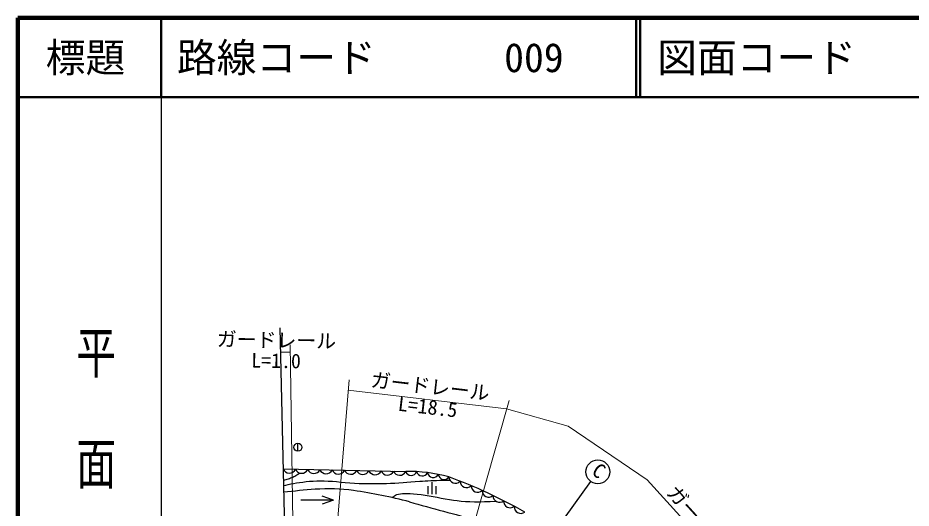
# Model space of a CAD drawing. Units: millimetres, scale not verified. Extents: x 40000 to 680000, y 20000 to 380000.
# Drawn here: x 40000 to 152313, y 318284 to 380000 of the extents above; entities that cross this region are included whole.
import ezdxf
from ezdxf.enums import TextEntityAlignment as Align

# ---------------------------------------------------------------- set-up
doc = ezdxf.new("R2010")
doc.units = ezdxf.units.MM
doc.header["$LTSCALE"] = 1000
for name, color, linetype, lineweight in [('M-BGD', 7, 'Continuous', 25), ('M-BMK-SRVR', 3, 'Continuous', 25), ('M-STR-HTXT', 7, 'Continuous', 13), ('M-STR-STRC', 7, 'Continuous', 25), ('M-TTL', 2, 'Continuous', 140), ('M-TTL-BAND', 7, 'Continuous', 25), ('M-TTL-LINE', 7, 'Continuous', 50)]:
    doc.layers.add(name, color=color, linetype=linetype, lineweight=lineweight)
doc.layers.add('M-TTL-TXT', color=7, linetype='Continuous')
doc.styles.add('@ＭＳ ゴシック', font='')
doc.styles.add('ＭＳ ゴシック', font='')
doc.styles.get('@ＭＳ ゴシック').set_extended_font_data('@MS Gothic')
doc.styles.get('ＭＳ ゴシック').set_extended_font_data('MS Gothic')

msp = doc.modelspace()

# ---------------------------------------------------------------- linework, layer by layer
at = {"layer": 'M-BGD'}
for p, q in [((75205, 325444), (75205, 326444)), ((75205, 325944), (75206, 325944)), ((73358, 323213), (88763, 322909)), ((92089, 320057), (92089, 321557)), ((91589, 320057), (91589, 321057)), ((92589, 320057), (92589, 321057)), ((79689, 319292), (75572, 319292)), ((79689, 319292), (78279, 319805)), ((79689, 319292), (78279, 318779))]:
    msp.add_line(p, q, dxfattribs=at)
for points in [[(73391, 321792), (73555, 321834), (73714, 321879), (73867, 321927), (74016, 321977), (74160, 322029), (74299, 322084), (74433, 322141), (74562, 322201), (74689, 322264), (74815, 322330), (74941, 322399), (75064, 322471), (75186, 322546), (75306, 322624), (75426, 322705)], [(73407, 321125), (73693, 321197), (73999, 321267), (74324, 321335), (74668, 321398), (75030, 321458), (75412, 321515), (75815, 321571), (76235, 321623), (76670, 321665), (77116, 321693), (77574, 321708), (78046, 321711), (78531, 321705), (79030, 321689), (79542, 321666), (80071, 321628), (80616, 321575), (81173, 321517), (81739, 321464), (82310, 321425), (82892, 321401), (83489, 321385), (84090, 321377), (84683, 321375), (85257, 321378), (85809, 321386), (86344, 321400), (86871, 321420), (87393, 321445), (87919, 321473), (88428, 321509), (88918, 321551), (89415, 321597), (89948, 321642), (90546, 321681), (90870, 321698), (91205, 321715), (91549, 321732), (91905, 321747), (92273, 321762), (92653, 321776), (93046, 321789), (93454, 321801), (93876, 321812), (94314, 321822)], [(87135, 319595), (87226, 319718), (87343, 319825), (87489, 319917), (87664, 319993), (87868, 320054), (88099, 320100), (88357, 320129), (88645, 320144), (88969, 320143), (89332, 320128), (89747, 320096), (90211, 320046), (90705, 319982), (91212, 319910), (91713, 319835), (92209, 319749), (92714, 319650), (93224, 319547), (93737, 319450), (94250, 319367), (94754, 319296), (95251, 319232), (95754, 319177), (96279, 319135), (96839, 319107), (97432, 319094), (98048, 319094), (98692, 319107), (99364, 319134), (100069, 319176)]]:
    msp.add_lwpolyline(points, dxfattribs=at)
msp.add_circle((75205, 325944), 500, dxfattribs=at)
for centre, radius, start, end in [((74135, 323542), 844, 202.90286, 334.83602), ((75675, 323511), 844, 202.90286, 334.83602), ((77216, 323481), 844, 202.90286, 334.83602), ((78756, 323450), 844, 202.90286, 334.83602), ((80297, 323420), 844, 202.90286, 334.83602), ((81837, 323390), 844, 202.90286, 334.83602), ((83378, 323359), 844, 202.90286, 334.83602), ((84918, 323329), 844, 202.90286, 334.83602), ((86459, 323298), 844, 202.90286, 334.83602), ((88000, 323268), 844, 202.90286, 334.83602), ((89049, 303729), 19182, 74.42949, 90.85532), ((89455, 323135), 728, 198.08161, 339.52256), ((90844, 323056), 728, 193.97516, 335.41611), ((92223, 322878), 728, 189.8687, 331.30965), ((93586, 322602), 728, 185.76225, 327.20319), ((95014, 322242), 817, 182.40741, 316.08135), ((72569, 263017), 63018, 60.36803, 69.92718), ((96419, 321690), 817, 181.04181, 314.71576), ((108380, -40997), 362985, 94.9018, 95.52579), ((79027, 296910), 23808, 82.30888, 94.00778), ((73150, 257701), 63454, 75.31129, 81.78771), ((97811, 321105), 817, 179.67622, 313.35017), ((99188, 320487), 817, 178.31063, 311.98457), ((141981, 500471), 188902, 253.78739, 256.47949), ((100550, 319836), 817, 176.94504, 310.61898), ((101896, 319153), 817, 175.57944, 309.25339), ((103226, 318438), 817, 174.21385, 307.8878)]:
    msp.add_arc(centre, radius, start, end, dxfattribs=at)
at = {"layer": 'M-BMK-SRVR'}
msp.add_line((72937, 341002), (73554, 314887), dxfattribs=at)
at = {"layer": 'M-STR-HTXT'}
for p, q in [((74219, 338862), (74578, 316602)), ((73010, 337925), (74235, 337902)), ((80193, 316532), (81638, 334422)), ((96620, 313727), (101752, 331842))]:
    msp.add_line(p, q, dxfattribs=at)
msp.add_lwpolyline([(81543, 333135), (101456, 330798), (109177, 328608), (119107, 321835), (142160, 296437)], dxfattribs=at)
at = {"layer": 'M-STR-STRC'}
msp.add_line((103629, 309906), (112043, 321637), dxfattribs=at)
msp.add_circle((112917, 322856), 1500, dxfattribs=at)
at = {"layer": 'M-TTL'}
for p, q in [((40000, 380000), (40000, 20000)), ((680000, 380000), (40000, 380000))]:
    msp.add_line(p, q, dxfattribs=at)
at = {"layer": 'M-TTL-BAND'}
msp.add_line((58000, 370000), (58000, 20000), dxfattribs=at)
at = {"layer": 'M-TTL-LINE'}
for p, q in [((58000, 380000), (58000, 370000)), ((117750, 380000), (117750, 370000)), ((118250, 380000), (118250, 370000)), ((40000, 370000), (680000, 370000))]:
    msp.add_line(p, q, dxfattribs=at)

# ---------------------------------------------------------------- texts
at = {"layer": 'M-STR-HTXT', "style": 'ＭＳ ゴシック'}
for s, rotation, p in [('ガードレール', 358.908, (72491, 337985)), ('L=1.0', 358.908, (72442, 335386)), ('ガードレール', 353.364, (91674, 332161)), ('L=18.5', 353.364, (91373, 329579)), ('ガードレール', 312.228, (126075, 314233))]:
    msp.add_text(s, height=1833, rotation=rotation, dxfattribs=at).set_placement(p, align=Align.BOTTOM_CENTER)
at = {"layer": 'M-STR-STRC', "style": 'ＭＳ ゴシック'}
msp.add_text('C', height=1833, rotation=324.288, dxfattribs=at).set_placement((112204, 321816), align=Align.BOTTOM_CENTER)
at = {"layer": 'M-TTL-BAND', "style": '@ＭＳ ゴシック', "width": 1.4}
msp.add_text('平  面  図', height=3666, rotation=270, dxfattribs=at).set_placement((49777, 306475), align=Align.MIDDLE_RIGHT)
at = {"layer": 'M-TTL-TXT', "style": 'ＭＳ ゴシック'}
for s, p in [('路線コード', (60000, 375000)), ('009', (101142, 375000)), ('図面コード', (120380, 375000))]:
    msp.add_text(s, height=3666, dxfattribs=at).set_placement(p, align=Align.MIDDLE_LEFT)
msp.add_text('標題', height=3666, dxfattribs=at).set_placement((48500, 375000), align=Align.MIDDLE_CENTER)

doc.saveas('drawing.dxf')
